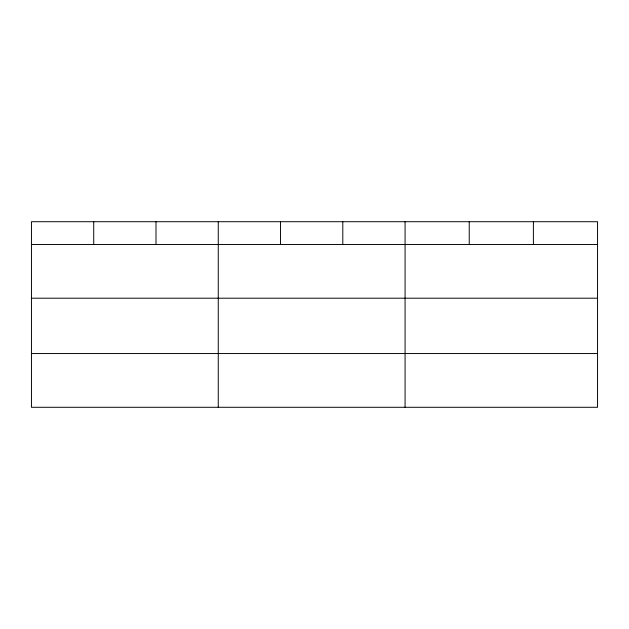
<?xml version="1.0" encoding="UTF-8"?>
<svg xmlns="http://www.w3.org/2000/svg" width="629" height="629" viewBox="0 0 629 629"><rect width="100%" height="100%" fill="white"/><g stroke="black" fill="none" stroke-linecap="round" stroke-linejoin="round"><path stroke-width="0.94" d="M597.55 298.201L597.55 221.715L31.45 221.715L31.45 407.285L597.55 407.285L597.55 298.201L31.45 298.201M31.45 244.477L597.55 244.477M31.45 353.553L597.55 353.553M533.392 221.715L533.392 244.477M469.234 221.715L469.234 244.477M405.076 221.715L405.076 407.285M342.805 221.715L342.805 244.477M280.534 221.715L280.534 244.477M218.263 221.715L218.263 407.285M155.992 221.715L155.992 244.477M93.721 221.715L93.721 244.477"/></g></svg>
